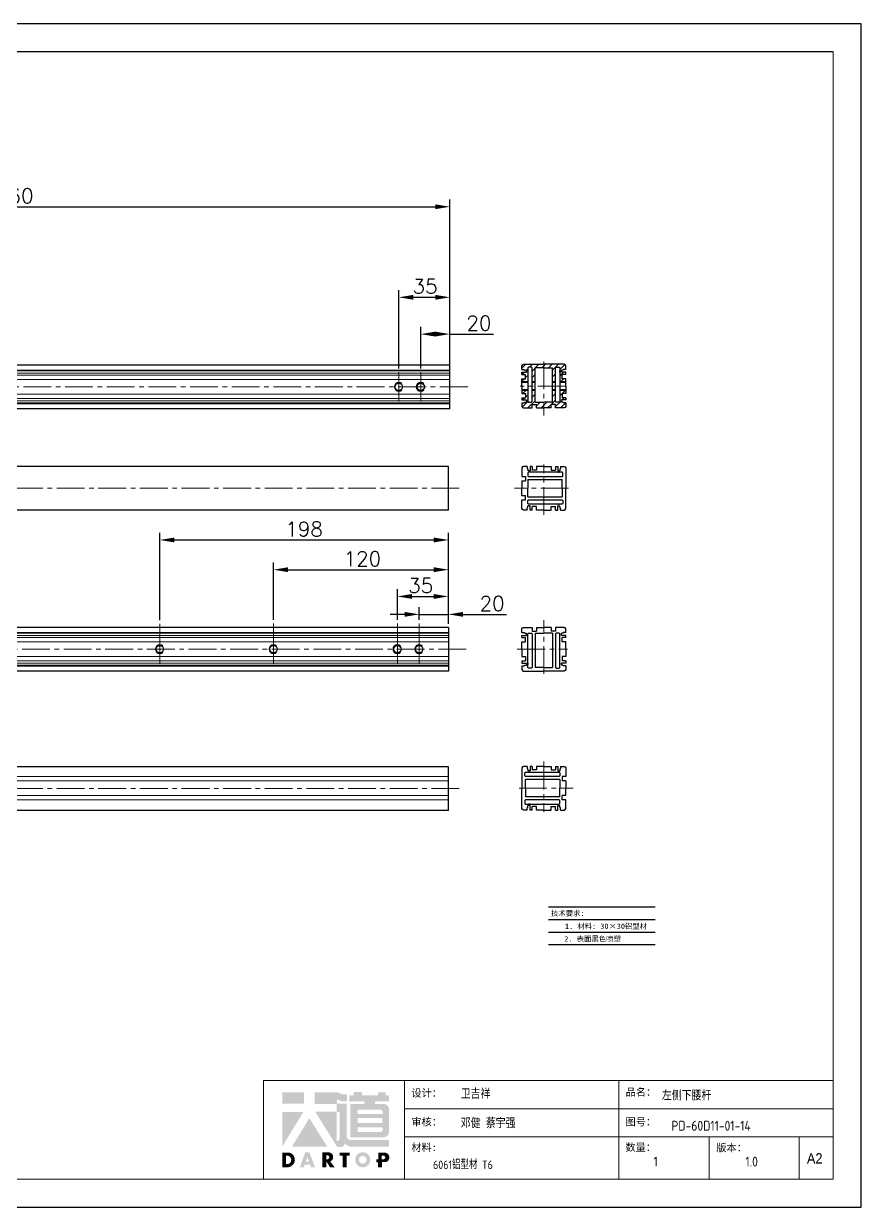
# Model space of a CAD drawing. Header units: millimetres. Extents: x -30327 to 34858, y 4015 to 75103.
# Drawn here: x 17165 to 17740, y 60062 to 60875 of the extents above; entities that cross this region are included whole.
import ezdxf
from ezdxf.enums import TextEntityAlignment as Align

# ---------------------------------------------------------------- set-up
doc = ezdxf.new("R2010")
doc.units = ezdxf.units.MM
doc.linetypes.add('CENTER2', pattern=[28.575, 19.05, -3.175, 3.175, -3.175])
doc.layers.add('A-TITLEBLOCK', color=7, linetype='Continuous', lineweight=18)
for name, color, linetype in [('print', 30, 'Continuous'), ('red', 1, 'CENTER2'), ('yellow', 2, 'Continuous')]:
    doc.layers.add(name, color=color, linetype=linetype)
doc.styles.add('GB', font='GBENOR.SHX', dxfattribs={"bigfont": 'gbcbig.shx'})
doc.styles.add('HZ', font='')
doc.styles.add('SLDTEXTSTYLE0', font='simfang.ttf', dxfattribs={"bigfont": 'bigfont'})
doc.styles.add('SLDTEXTSTYLE1', font='Gothic.ttf', dxfattribs={"width": 0.913})
doc.styles.get("Standard").update_dxf_attribs({"font": 'txt', "bigfont": 'gbcbig.shx'})
doc.styles.get('HZ').set_extended_font_data('SimSun')
doc.dimstyles.new('1-4', dxfattribs={"dimscale": 4, "dimtxt": 2.5, "dimasz": 2.5, "dimexe": 1.25, "dimexo": 0.625, "dimtad": 1, "dimdsep": 46, "dimtxsty": 'Standard', "dimcen": 2.5, "dimadec": 0, "dimazin": 0, "dimtfac": 1, "dimtmove": 0, "dimatfit": 3, "dimfxl": 0, "dimarcsym": 0})

# ---------------------------------------------------------------- blocks, each defined once
blk = doc.blocks.new('*D212')
at = {"layer": 'Defpoints', "color": 0, "transparency": 16777216}
for p in [(17457.73, 60749.17), (17457.73, 60625.48), (16797.73, 60610.48)]:
    blk.add_point(p, dxfattribs=at)
at = {"layer": 'yellow', "color": 0, "lineweight": -2, "transparency": 16777216}
for p, q in [((16797.73, 60612.98), (16797.73, 60754.17)), ((17457.73, 60627.98), (17457.73, 60754.17)), ((16807.73, 60749.17), (17447.73, 60749.17))]:
    blk.add_line(p, q, dxfattribs=at)
at = {"layer": 'yellow', "color": 0, "transparency": 16777216}
for points in [[(16807.73, 60750.84), (16807.73, 60747.5), (16797.73, 60749.17)], [(17447.73, 60750.84), (17447.73, 60747.5), (17457.73, 60749.17)]]:
    blk.add_solid(points, dxfattribs=at)
at = {"layer": 'yellow', "color": 0, "lineweight": 9, "transparency": 16777216, "insert": (17159.23, 60756.67), "char_height": 10, "attachment_point": 5}
blk.add_mtext('660', dxfattribs=at)
blk = doc.blocks.new('*D221')
at = {"layer": 'Defpoints', "color": 0, "transparency": 16777216}
for p in [(17457.73, 60661.72), (17457.73, 60640.48), (17437.73, 60635.48)]:
    blk.add_point(p, dxfattribs=at)
at = {"layer": 'yellow', "color": 0, "lineweight": -2, "transparency": 16777216}
for p, q in [((17437.73, 60637.98), (17437.73, 60666.72)), ((17457.73, 60642.98), (17457.73, 60666.72)), ((17457.73, 60661.72), (17487.73, 60661.72))]:
    blk.add_line(p, q, dxfattribs=at)
at = {"layer": 'yellow', "color": 0, "transparency": 16777216}
for points in [[(17447.73, 60663.39), (17447.73, 60660.05), (17437.73, 60661.72)], [(17447.73, 60663.39), (17447.73, 60660.05), (17457.73, 60661.72)]]:
    blk.add_solid(points, dxfattribs=at)
at = {"layer": 'yellow', "color": 0, "lineweight": 9, "transparency": 16777216, "insert": (17477.73, 60669.22), "char_height": 10, "attachment_point": 5}
blk.add_mtext('20', dxfattribs=at)
blk = doc.blocks.new('*D222')
at = {"layer": 'Defpoints', "color": 0, "transparency": 16777216}
for p in [(17456.73, 60469.24), (17436.73, 60462.97), (17456.73, 60460.31)]:
    blk.add_point(p, dxfattribs=at)
at = {"layer": 'yellow', "color": 0, "lineweight": -2, "transparency": 16777216}
for p, q in [((17426.73, 60469.24), (17416.73, 60469.24)), ((17436.73, 60465.47), (17436.73, 60474.24)), ((17436.73, 60469.24), (17456.73, 60469.24)), ((17456.73, 60462.81), (17456.73, 60474.24)), ((17466.73, 60469.24), (17496.73, 60469.24))]:
    blk.add_line(p, q, dxfattribs=at)
at = {"layer": 'yellow', "color": 0, "transparency": 16777216}
for points in [[(17426.73, 60470.91), (17426.73, 60467.58), (17436.73, 60469.24)], [(17466.73, 60470.91), (17466.73, 60467.58), (17456.73, 60469.24)]]:
    blk.add_solid(points, dxfattribs=at)
at = {"layer": 'yellow', "color": 0, "lineweight": 9, "transparency": 16777216, "insert": (17486.73, 60476.74), "char_height": 10, "attachment_point": 5}
blk.add_mtext('20', dxfattribs=at)
blk = doc.blocks.new('*D223')
at = {"layer": 'Defpoints', "color": 0, "transparency": 16777216}
for p in [(17456.73, 60499.92), (17336.73, 60462.97), (17456.73, 60460.31)]:
    blk.add_point(p, dxfattribs=at)
at = {"layer": 'yellow', "color": 0, "lineweight": -2, "transparency": 16777216}
for p, q in [((17336.73, 60465.47), (17336.73, 60504.92)), ((17456.73, 60462.81), (17456.73, 60504.92)), ((17346.73, 60499.92), (17446.73, 60499.92))]:
    blk.add_line(p, q, dxfattribs=at)
at = {"layer": 'yellow', "color": 0, "transparency": 16777216}
for points in [[(17346.73, 60501.59), (17346.73, 60498.25), (17336.73, 60499.92)], [(17446.73, 60501.59), (17446.73, 60498.25), (17456.73, 60499.92)]]:
    blk.add_solid(points, dxfattribs=at)
at = {"layer": 'yellow', "color": 0, "lineweight": 9, "transparency": 16777216, "insert": (17397.73, 60507.42), "char_height": 10, "attachment_point": 5}
blk.add_mtext('120', dxfattribs=at)
blk = doc.blocks.new('*D224')
at = {"layer": 'Defpoints', "color": 0, "transparency": 16777216}
for p in [(17456.73, 60520.33), (17258.73, 60462.8), (17456.73, 60460.31)]:
    blk.add_point(p, dxfattribs=at)
at = {"layer": 'yellow', "color": 0, "lineweight": -2, "transparency": 16777216}
for p, q in [((17258.73, 60465.3), (17258.73, 60525.33)), ((17456.73, 60462.81), (17456.73, 60525.33)), ((17268.73, 60520.33), (17446.73, 60520.33))]:
    blk.add_line(p, q, dxfattribs=at)
at = {"layer": 'yellow', "color": 0, "transparency": 16777216}
for points in [[(17268.73, 60522), (17268.73, 60518.66), (17258.73, 60520.33)], [(17446.73, 60522), (17446.73, 60518.66), (17456.73, 60520.33)]]:
    blk.add_solid(points, dxfattribs=at)
at = {"layer": 'yellow', "color": 0, "lineweight": 9, "transparency": 16777216, "insert": (17357.73, 60527.83), "char_height": 10, "attachment_point": 5}
blk.add_mtext('198', dxfattribs=at)
blk = doc.blocks.new('*D469')
at = {"layer": 'Defpoints', "color": 0, "transparency": 16777216}
for p in [(17457.73, 60686.99), (17457.73, 60642.98), (17422.73, 60635.48)]:
    blk.add_point(p, dxfattribs=at)
at = {"layer": 'yellow', "color": 0, "lineweight": -2, "transparency": 16777216}
for p, q in [((17422.73, 60637.98), (17422.73, 60691.99)), ((17457.73, 60645.48), (17457.73, 60691.99)), ((17432.73, 60686.99), (17447.73, 60686.99))]:
    blk.add_line(p, q, dxfattribs=at)
at = {"layer": 'yellow', "color": 0, "transparency": 16777216}
for points in [[(17432.73, 60688.65), (17432.73, 60685.32), (17422.73, 60686.99)], [(17447.73, 60688.65), (17447.73, 60685.32), (17457.73, 60686.99)]]:
    blk.add_solid(points, dxfattribs=at)
at = {"layer": 'yellow', "color": 0, "lineweight": 9, "transparency": 16777216, "insert": (17440.73, 60694.49), "char_height": 10, "attachment_point": 5}
blk.add_mtext('35', dxfattribs=at)
blk = doc.blocks.new('*D470')
at = {"layer": 'Defpoints', "color": 0, "transparency": 16777216}
for p in [(17456.73, 60481.54), (17421.73, 60462.97), (17456.73, 60460.31)]:
    blk.add_point(p, dxfattribs=at)
at = {"layer": 'yellow', "color": 0, "lineweight": -2, "transparency": 16777216}
for p, q in [((17421.73, 60465.47), (17421.73, 60486.54)), ((17456.73, 60462.81), (17456.73, 60486.54)), ((17431.73, 60481.54), (17446.73, 60481.54))]:
    blk.add_line(p, q, dxfattribs=at)
at = {"layer": 'yellow', "color": 0, "transparency": 16777216}
for points in [[(17431.73, 60483.21), (17431.73, 60479.88), (17421.73, 60481.54)], [(17446.73, 60483.21), (17446.73, 60479.88), (17456.73, 60481.54)]]:
    blk.add_solid(points, dxfattribs=at)
at = {"layer": 'yellow', "color": 0, "lineweight": 9, "transparency": 16777216, "insert": (17437.73, 60489.04), "char_height": 10, "attachment_point": 5}
blk.add_mtext('35', dxfattribs=at)
blk = doc.blocks.new('Dartop Logo')
at = {"true_color": 0xc40018}
h = blk.add_hatch(color=12, dxfattribs=at)
h.set_gradient(color1=(196, 0, 24), color2=(196, 0, 24), tint=1)
h.paths.add_polyline_path([(30.39, -3.87), (33.08, -5.04), (35.99, -5.04), (35.99, -1.19), (33.59, -1.19), (30.46, 0.05), (17.94, 0.05), (17.94, -6.46), (30.12, -6.46), (30.12, -6.59), (30.12, -10.75), (18.31, -10.75), (30.46, -30.31), (32.87, -30.31, 0.279375), (34.63, -28.6), (34.63, -28.51), (34.84, -28.51, 0.143145), (38.15, -30.2), (59.27, -30.2), (59.27, -26.49), (38.06, -26.49, -0.414214), (35.75, -24.18), (35.75, -6.26), (30.39, -6.26)])
h.paths.add_polyline_path([(30.25, -10.84), (31.8, -10.84), (31.8, -26.02, -0.088936), (30.9, -26.94), (30.24, -26.94)], flags=16)
h = blk.add_hatch(color=12, dxfattribs=at)
h.set_gradient(color1=(196, 0, 24), color2=(196, 0, 24), tint=1)
h.paths.add_polyline_path([(59.24, -1.73), (57.36, -1.73), (57.36, 0.06), (53.06, 0.06), (53.06, -1.64), (44.29, -1.64), (44.29, 0.15), (39.7, 0.15), (39.7, -1.67), (37.16, -1.67), (37.16, -4.97), (45.54, -4.97), (45.54, -6.42), (37.73, -6.42), (37.73, -24.88), (56.26, -24.88, 0.414214), (59.15, -21.99), (59.15, -9.35, 0.414214), (56.26, -6.46), (51.36, -6.46), (51.36, -5.03), (59.24, -5.03)])
h.paths.add_polyline_path([(54.21, -9.59, -0.414214), (55.66, -11.04), (55.66, -12.1), (41.79, -12.1), (41.79, -9.59)], flags=16)
h.paths.add_polyline_path([(55.57, -14.33), (55.57, -17.01), (41.88, -17.01), (41.88, -14.33)], flags=16)
h.paths.add_polyline_path([(55.75, -19.43), (55.75, -20.57, -0.414214), (54.3, -22.02), (41.88, -22.02), (41.88, -19.43)], flags=16)
h = blk.add_hatch(color=12, dxfattribs=at)
h.set_gradient(color1=(196, 0, 24), color2=(196, 0, 24), tint=1)
h.paths.add_polyline_path([(12.18, 0), (0, 0), (0, -6.37), (12.18, -6.37)])
h = blk.add_hatch(color=12, dxfattribs=at)
h.set_gradient(color1=(196, 0, 24), color2=(196, 0, 24), tint=1)
h.paths.add_polyline_path([(11.79, -10.83), (0.03, -10.83), (0.03, -30.03)])
h = blk.add_hatch(color=12, dxfattribs=at)
h.set_gradient(color1=(196, 0, 24), color2=(196, 0, 24), tint=1)
h.paths.add_polyline_path([(15.05, -14.31), (5.44, -30.15), (25.01, -30.15)])
at = {"true_color": 0x646464}
h = blk.add_hatch(color=251, dxfattribs=at)
h.set_gradient(color1=(100, 100, 100), color2=(100, 100, 100), tint=1)
h.paths.add_polyline_path([(4.15, -33.43), (0.11, -33.43), (0.11, -41.5), (3.51, -41.5, 0.793016)])
h.paths.add_polyline_path([(3.57, -39.73), (2.16, -39.73), (2.16, -35.19), (3.42, -35.19, -0.671361)], flags=16)
h = blk.add_hatch(color=251, dxfattribs=at)
h.set_gradient(color1=(100, 100, 100), color2=(100, 100, 100), tint=1)
h.paths.add_polyline_path([(15.08, -33.36), (12.78, -33.36), (9.82, -41.51), (12, -41.51), (12.51, -40.06), (15.46, -40.06), (15.99, -41.52), (18.19, -41.52)])
h.paths.add_polyline_path([(14.9, -38.51), (13.07, -38.51), (13.97, -35.95)], flags=16)
h = blk.add_hatch(color=251, dxfattribs=at)
h.set_gradient(color1=(100, 100, 100), color2=(100, 100, 100), tint=1)
h.paths.add_polyline_path([(26.27, -33.36), (22.3, -33.36), (22.3, -41.51), (24.4, -41.51), (24.4, -38.28), (26.55, -41.54), (29.09, -41.54), (26.61, -38.3, 0.744055)])
h.paths.add_polyline_path([(24.38, -37.08), (24.38, -34.94), (25.32, -34.94, -0.796809), (25.3, -37.08)], flags=16)
h = blk.add_hatch(color=251, dxfattribs=at)
h.set_gradient(color1=(100, 100, 100), color2=(100, 100, 100), tint=1)
h.paths.add_polyline_path([(37.44, -33.4), (31.88, -33.4), (31.88, -35.16), (33.61, -35.16), (33.61, -41.52), (35.69, -41.52), (35.69, -35.16), (37.44, -35.16)])
h = blk.add_hatch(color=251, dxfattribs=at)
h.set_gradient(color1=(100, 100, 100), color2=(100, 100, 100), tint=1)
h.paths.add_polyline_path([(40.46, -37.41, 1), (48.83, -37.41, 1)])
h.paths.add_polyline_path([(46.8, -37.41, -1), (42.5, -37.41, -1)], flags=16)
h = blk.add_hatch(color=251, dxfattribs=at)
h.set_gradient(color1=(100, 100, 100), color2=(100, 100, 100), tint=1)
h.paths.add_polyline_path([(56.85, -33.38), (56.73, -33.38), (53.19, -33.38), (53.19, -37.19), (52.26, -37.19), (52.26, -38.73), (53.18, -38.73), (53.18, -41.5), (55.24, -41.5), (55.24, -38.72), (57.51, -38.72, 0.812304)])
h.paths.add_polyline_path([(55.21, -37.18), (55.21, -35.05), (56.39, -35.05, -0.778213), (56.27, -37.18)], flags=16)
blk = doc.blocks.new('DT-A2-TITLE')
for p, q in [((594, 420), (0, 420)), ((594, 0), (594, 420)), ((584, 410), (10, 410))]:
    blk.add_line(p, q)
at = {"layer": 'A-TITLEBLOCK', "color": 7}
for p, q in [((584, 410), (584, 10)), ((594, 0), (594, 297)), ((382, 10), (382, 45)), ((584, 45), (382, 45)), ((432, 45), (432, 10)), ((508, 45), (508, 10)), ((584, 35), (432, 35)), ((432, 25), (584.08, 25)), ((540, 10), (540, 25)), ((572, 10), (572, 25)), ((10, 10), (584, 10)), ((0, 0), (594, 0))]:
    blk.add_line(p, q, dxfattribs=at)
at = {"layer": 'A-TITLEBLOCK', "xscale": 0.6400000000000001, "yscale": 0.6400000000000001, "zscale": 0.6400000000000001}
blk.add_blockref('Dartop Logo', (388.65, 40.81), dxfattribs=at)
at = {"style": 'GB'}
for tag, p, height in [('#设计', (451.96, 38.52), 3.5), ('#品名', (523.32, 37.95), 3.5), ('#审核', (451.99, 28.1), 3.5), ('#图号', (526.67, 27.2), 3.5), ('#材料说明', (442.15, 13.59), 3), ('#数量', (520.33, 14.51), 3.5), ('#版本', (552.92, 14.47), 3.5)]:
    blk.add_attdef(tag, p, '', height=height, dxfattribs=at)
at = {"layer": 'A-TITLEBLOCK', "color": 7, "attachment_point": 1}
for s, insert, char_height, style in [('设计：', (434.47, 41.87), 2.646, 'SLDTEXTSTYLE0'), ('品名：', (510.43, 42.19), 2.646, 'SLDTEXTSTYLE0'), ('审核：', (434.47, 31.64), 2.646, 'SLDTEXTSTYLE0'), ('图号：', (510.4, 31.66), 2.646, 'SLDTEXTSTYLE0'), ('材料:', (434.47, 22.62), 2.646, 'SLDTEXTSTYLE0'), ('数量：', (510.35, 22.64), 2.646, 'SLDTEXTSTYLE0'), ('版本：', (542.59, 22.48), 2.646, 'SLDTEXTSTYLE0'), ('A2', (574.7, 19.21), 3.704, 'SLDTEXTSTYLE1')]:
    blk.add_mtext(s, dxfattribs=dict(at, insert=insert, char_height=char_height, style=style))

msp = doc.modelspace()

# ---------------------------------------------------------------- hatches: boundary and pattern name
at = {"layer": 'yellow', "lineweight": 9}
h = msp.add_hatch(dxfattribs=at)
h.set_pattern_fill('ANSI31', color=256, style=0)
h.set_pattern_definition([(45, (16176.3017, 59810.274), (-2.245064, 2.245064), [])])
h.paths.add_polyline_path([(17516.2462, 60638.4629), (17522.2462, 60638.4629), (17522.2462, 60640.9629), (17508.2462, 60640.9629, 0.41421356), (17507.2462, 60639.9629), (17507.2462, 60637.4629), (17508.7462, 60637.4629, 0.41421356), (17509.2462, 60636.9629), (17509.7462, 60636.9629), (17510.2462, 60636.9629), (17510.2462, 60635.4629), (17507.2462, 60635.4629), (17507.2462, 60633.9629), (17509.7462, 60633.9629), (17509.7462, 60630.9629), (17507.2462, 60630.9629), (17507.2462, 60628.9629), (17511.2462, 60628.9629), (17511.2462, 60638.4629, -0.41421356), (17511.7462, 60638.9629), (17513.7462, 60638.9629, -0.41421356), (17514.2462, 60638.4629), (17514.2462, 60628.9629), (17516.2462, 60628.9629)])
h.paths.add_polyline_path([(17516.2462, 60622.9629), (17514.2462, 60622.9629), (17514.2462, 60615.4629, -0.41421356), (17513.7462, 60614.9629), (17511.7462, 60614.9629, -0.41421356), (17511.2462, 60615.4629), (17511.2462, 60616.4629), (17511.2462, 60622.9629), (17507.2462, 60622.9629), (17507.2462, 60620.9629), (17509.7462, 60620.9629), (17509.7462, 60617.9629), (17507.2462, 60617.9629), (17507.2462, 60616.4629), (17510.2462, 60616.4629), (17510.2462, 60614.9629), (17509.7462, 60614.9629), (17509.2462, 60614.9629, 0.41421356), (17508.7462, 60614.4629), (17507.2462, 60614.4629), (17507.2462, 60611.9629, 0.41421356), (17508.2462, 60610.9629), (17514.2462, 60610.9629), (17514.2462, 60613.4629), (17517.2462, 60613.4629), (17517.2462, 60610.9629), (17522.2462, 60610.9629), (17522.2462, 60614.9629), (17517.2462, 60614.9629), (17516.2462, 60614.9629)])
h.paths.add_polyline_path([(17535.2462, 60614.9629), (17534.7462, 60614.9629), (17534.2462, 60614.9629), (17534.2462, 60616.4629), (17537.2462, 60616.4629), (17537.2462, 60617.9629), (17534.7462, 60617.9629), (17534.7462, 60620.9629), (17537.2462, 60620.9629), (17537.2462, 60622.9629), (17533.2462, 60622.9629), (17533.2462, 60615.4629, -0.41421356), (17532.7462, 60614.9629), (17530.7462, 60614.9629, -0.41421356), (17530.2462, 60615.4629), (17530.2462, 60622.9629), (17528.2462, 60622.9629), (17528.2462, 60614.9629), (17527.2462, 60614.9629), (17522.2462, 60614.9629), (17522.2462, 60610.9629), (17527.2462, 60610.9629), (17527.2462, 60613.4629), (17530.2462, 60613.4629), (17530.2462, 60610.9629), (17536.2462, 60610.9629, 0.41421356), (17537.2462, 60611.9629), (17537.2462, 60614.4629), (17535.7462, 60614.4629, 0.41421356)])
h.paths.add_polyline_path([(17537.2462, 60639.9629, 0.41421356), (17536.2462, 60640.9629), (17522.2462, 60640.9629), (17522.2462, 60638.4629), (17528.2462, 60638.4629), (17528.2462, 60628.9629), (17530.2462, 60628.9629), (17530.2462, 60638.4629, -0.41421356), (17530.7462, 60638.9629), (17532.7462, 60638.9629, -0.41421356), (17533.2462, 60638.4629), (17533.2462, 60628.9629), (17537.2462, 60628.9629), (17537.2462, 60630.9629), (17534.7462, 60630.9629), (17534.7462, 60633.9629), (17537.2462, 60633.9629), (17537.2462, 60635.4629), (17534.2462, 60635.4629), (17534.2462, 60636.9629), (17534.7462, 60636.9629), (17535.2462, 60636.9629, 0.41421356), (17535.7462, 60637.4629), (17537.2462, 60637.4629)])
h.paths.add_polyline_path([(17537.2462, 60628.9629), (17533.2462, 60628.9629), (17533.2462, 60628.4629), (17537.2462, 60628.4629)])
h.paths.add_polyline_path([(17530.2462, 60628.9629), (17528.2462, 60628.9629), (17528.2462, 60628.4629), (17530.2462, 60628.4629)])
h.paths.add_polyline_path([(17530.2462, 60623.4629), (17528.2462, 60623.4629), (17528.2462, 60622.9629), (17530.2462, 60622.9629)])
h.paths.add_polyline_path([(17537.2462, 60623.4629), (17533.2462, 60623.4629), (17533.2462, 60622.9629), (17537.2462, 60622.9629)])
h.paths.add_polyline_path([(17516.2462, 60623.4629), (17514.2462, 60623.4629), (17514.2462, 60622.9629), (17516.2462, 60622.9629)])
h.paths.add_polyline_path([(17516.2462, 60628.9629), (17514.2462, 60628.9629), (17514.2462, 60628.4629), (17516.2462, 60628.4629)])
h.paths.add_polyline_path([(17511.2462, 60628.9629), (17507.2462, 60628.9629), (17507.2462, 60628.4629), (17511.2462, 60628.4629)])
h.paths.add_polyline_path([(17511.2462, 60623.4629), (17507.2462, 60623.4629), (17507.2462, 60622.9629), (17511.2462, 60622.9629)])

# ---------------------------------------------------------------- linework, layer by layer
for p, q in [((17457.7347, 60640.4796), (16797.7347, 60640.4796)), ((17457.7347, 60610.4796), (17457.7347, 60640.4796)), ((17507.2462, 60637.4629), (17508.7462, 60637.4629)), ((17507.2462, 60633.9629), (17507.2462, 60635.4629)), ((17507.2462, 60635.4629), (17510.2462, 60635.4629)), ((17507.2462, 60633.9629), (17509.7462, 60633.9629)), ((17507.2462, 60625.9629), (17507.2462, 60630.9629)), ((17507.2462, 60630.9629), (17509.7462, 60630.9629)), ((17509.7462, 60636.9629), (17510.2462, 60636.9629)), ((17509.7462, 60630.9629), (17509.7462, 60633.9629)), ((17510.2462, 60635.4629), (17510.2462, 60636.9629)), ((17511.2462, 60635.4629), (17511.2462, 60636.4629)), ((17522.2462, 60638.4629), (17516.2462, 60638.4629)), ((17522.2462, 60638.4629), (17528.2462, 60638.4629)), ((17533.2462, 60635.4629), (17533.2462, 60636.4629)), ((17534.7462, 60636.9629), (17534.2462, 60636.9629)), ((17534.2462, 60635.4629), (17534.2462, 60636.9629)), ((17537.2462, 60635.4629), (17534.2462, 60635.4629)), ((17537.2462, 60633.9629), (17534.7462, 60633.9629)), ((17534.7462, 60630.9629), (17534.7462, 60633.9629)), ((17537.2462, 60630.9629), (17534.7462, 60630.9629)), ((17537.2462, 60637.4629), (17535.7462, 60637.4629)), ((17537.2462, 60633.9629), (17537.2462, 60635.4629)), ((17537.2462, 60625.9629), (17537.2462, 60630.9629)), ((17511.2462, 60628.9629), (17507.2462, 60628.9629)), ((17511.2462, 60628.4629), (17507.2462, 60628.4629)), ((17507.2462, 60625.9629), (17507.2462, 60620.9629)), ((17511.2462, 60623.4629), (17507.2462, 60623.4629)), ((17511.2462, 60622.9629), (17507.2462, 60622.9629)), ((17516.2462, 60628.9629), (17514.2462, 60628.9629)), ((17516.2462, 60628.4629), (17514.2462, 60628.4629)), ((17516.2462, 60623.4629), (17514.2462, 60623.4629)), ((17516.2462, 60622.9629), (17514.2462, 60622.9629)), ((17530.2462, 60628.9629), (17528.2462, 60628.9629)), ((17530.2462, 60628.4629), (17528.2462, 60628.4629)), ((17530.2462, 60623.4629), (17528.2462, 60623.4629)), ((17530.2462, 60622.9629), (17528.2462, 60622.9629)), ((17537.2462, 60628.9629), (17533.2462, 60628.9629)), ((17537.2462, 60628.4629), (17533.2462, 60628.4629)), ((17537.2462, 60623.4629), (17533.2462, 60623.4629)), ((17537.2462, 60622.9629), (17533.2462, 60622.9629)), ((17537.2462, 60625.9629), (17537.2462, 60620.9629)), ((17507.2462, 60620.9629), (17509.7462, 60620.9629)), ((17507.2462, 60617.9629), (17507.2462, 60616.4629)), ((17507.2462, 60617.9629), (17509.7462, 60617.9629)), ((17507.2462, 60616.4629), (17510.2462, 60616.4629)), ((17507.2462, 60614.4629), (17508.7462, 60614.4629)), ((17509.7462, 60620.9629), (17509.7462, 60617.9629)), ((17509.7462, 60614.9629), (17510.2462, 60614.9629)), ((17510.2462, 60616.4629), (17510.2462, 60614.9629)), ((17511.2462, 60616.4629), (17511.2462, 60615.4629)), ((17516.2462, 60614.9629), (17517.2462, 60614.9629)), ((17517.2462, 60614.9629), (17522.2462, 60614.9629)), ((17527.2462, 60614.9629), (17522.2462, 60614.9629)), ((17528.2462, 60614.9629), (17527.2462, 60614.9629)), ((17533.2462, 60616.4629), (17533.2462, 60615.4629)), ((17534.2462, 60616.4629), (17534.2462, 60614.9629)), ((17537.2462, 60616.4629), (17534.2462, 60616.4629)), ((17534.7462, 60614.9629), (17534.2462, 60614.9629)), ((17534.7462, 60620.9629), (17534.7462, 60617.9629)), ((17537.2462, 60620.9629), (17534.7462, 60620.9629)), ((17537.2462, 60617.9629), (17534.7462, 60617.9629)), ((17537.2462, 60614.4629), (17535.7462, 60614.4629)), ((17537.2462, 60617.9629), (17537.2462, 60616.4629)), ((17457.7347, 60610.4796), (16797.7347, 60610.4796)), ((17514.2462, 60613.4629), (17517.2462, 60613.4629)), ((17517.2462, 60610.9629), (17522.2462, 60610.9629)), ((17527.2462, 60610.9629), (17522.2462, 60610.9629)), ((17530.2462, 60613.4629), (17527.2462, 60613.4629)), ((17456.7336, 60570.8699), (16796.7336, 60570.8699)), ((17456.7336, 60540.8699), (17456.7336, 60570.8699)), ((17510.7462, 60570.8699), (17510.7462, 60569.3699)), ((17511.2462, 60568.3699), (17511.2462, 60567.8699)), ((17512.7462, 60567.8699), (17511.2462, 60567.8699)), ((17512.7462, 60566.8699), (17511.7462, 60566.8699)), ((17514.2462, 60570.8699), (17512.7462, 60570.8699)), ((17512.7462, 60570.8699), (17512.7462, 60567.8699)), ((17514.2462, 60570.8699), (17514.2462, 60568.3699)), ((17517.2462, 60568.3699), (17514.2462, 60568.3699)), ((17522.2462, 60570.8699), (17517.2462, 60570.8699)), ((17517.2462, 60570.8699), (17517.2462, 60568.3699)), ((17522.2462, 60570.8699), (17527.2462, 60570.8699)), ((17527.2462, 60570.8699), (17527.2462, 60568.3699)), ((17527.2462, 60568.3699), (17530.2462, 60568.3699)), ((17530.2462, 60570.8699), (17530.2462, 60568.3699)), ((17530.2462, 60570.8699), (17531.7462, 60570.8699)), ((17531.7462, 60570.8699), (17531.7462, 60567.8699)), ((17531.7462, 60567.8699), (17533.2462, 60567.8699)), ((17531.7462, 60566.8699), (17532.7462, 60566.8699)), ((17533.2462, 60568.3699), (17533.2462, 60567.8699)), ((17533.7462, 60570.8699), (17533.7462, 60569.3699)), ((17507.2462, 60560.8699), (17507.2462, 60555.8699)), ((17509.7462, 60563.8699), (17509.7462, 60560.8699)), ((17511.2462, 60561.8699), (17511.2462, 60560.8699)), ((17511.2462, 60560.8699), (17511.2462, 60555.8699)), ((17534.7462, 60555.8699), (17534.7462, 60561.8699)), ((17507.2462, 60550.8699), (17507.2462, 60555.8699)), ((17509.7462, 60547.8699), (17509.7462, 60550.8699)), ((17511.2462, 60550.8699), (17511.2462, 60555.8699)), ((17511.2462, 60549.8699), (17511.2462, 60550.8699)), ((17534.7462, 60555.8699), (17534.7462, 60549.8699)), ((17510.7462, 60540.8699), (17510.7462, 60542.3699)), ((17511.2462, 60543.3699), (17511.2462, 60543.8699)), ((17512.7462, 60543.8699), (17511.2462, 60543.8699)), ((17512.7462, 60544.8699), (17511.7462, 60544.8699)), ((17512.7462, 60540.8699), (17512.7462, 60543.8699)), ((17517.2462, 60543.3699), (17514.2462, 60543.3699)), ((17514.2462, 60540.8699), (17514.2462, 60543.3699)), ((17517.2462, 60540.8699), (17517.2462, 60543.3699)), ((17527.2462, 60543.3699), (17530.2462, 60543.3699)), ((17527.2462, 60540.8699), (17527.2462, 60543.3699)), ((17530.2462, 60540.8699), (17530.2462, 60543.3699)), ((17531.7462, 60544.8699), (17532.7462, 60544.8699)), ((17531.7462, 60540.8699), (17531.7462, 60543.8699)), ((17531.7462, 60543.8699), (17533.2462, 60543.8699)), ((17533.2462, 60543.3699), (17533.2462, 60543.8699)), ((17533.7462, 60540.8699), (17533.7462, 60542.3699)), ((17456.7336, 60540.8699), (16796.7336, 60540.8699)), ((17514.2462, 60540.8699), (17512.7462, 60540.8699)), ((17522.2462, 60540.8699), (17517.2462, 60540.8699)), ((17522.2462, 60540.8699), (17527.2462, 60540.8699)), ((17530.2462, 60540.8699), (17531.7462, 60540.8699)), ((17456.7336, 60460.3059), (16796.7336, 60460.3059)), ((17456.7336, 60460.3059), (17456.7336, 60430.3059)), ((17517.2462, 60460.3059), (17522.2462, 60460.3059)), ((17527.2462, 60460.3059), (17522.2462, 60460.3059)), ((17507.2462, 60456.8059), (17508.7462, 60456.8059)), ((17507.2462, 60454.8059), (17510.2462, 60454.8059)), ((17507.2462, 60453.3059), (17507.2462, 60454.8059)), ((17507.2462, 60453.3059), (17509.7462, 60453.3059)), ((17509.7462, 60456.3059), (17510.2462, 60456.3059)), ((17509.7462, 60450.3059), (17509.7462, 60453.3059)), ((17510.2462, 60454.8059), (17510.2462, 60456.3059)), ((17511.2462, 60454.8059), (17511.2462, 60455.8059)), ((17514.2462, 60457.8059), (17517.2462, 60457.8059)), ((17516.2462, 60456.3059), (17517.2462, 60456.3059)), ((17517.2462, 60456.3059), (17522.2462, 60456.3059)), ((17527.2462, 60456.3059), (17522.2462, 60456.3059)), ((17530.2462, 60457.8059), (17527.2462, 60457.8059)), ((17528.2462, 60456.3059), (17527.2462, 60456.3059)), ((17533.2462, 60454.8059), (17533.2462, 60455.8059)), ((17534.2462, 60454.8059), (17534.2462, 60456.3059)), ((17534.7462, 60456.3059), (17534.2462, 60456.3059)), ((17537.2462, 60454.8059), (17534.2462, 60454.8059)), ((17534.7462, 60450.3059), (17534.7462, 60453.3059)), ((17537.2462, 60453.3059), (17534.7462, 60453.3059)), ((17537.2462, 60456.8059), (17535.7462, 60456.8059)), ((17537.2462, 60453.3059), (17537.2462, 60454.8059)), ((17507.2462, 60445.3059), (17507.2462, 60450.3059)), ((17507.2462, 60450.3059), (17509.7462, 60450.3059)), ((17507.2462, 60445.3059), (17507.2462, 60440.3059)), ((17537.2462, 60450.3059), (17534.7462, 60450.3059)), ((17537.2462, 60445.3059), (17537.2462, 60450.3059)), ((17537.2462, 60445.3059), (17537.2462, 60440.3059)), ((17507.2462, 60440.3059), (17509.7462, 60440.3059)), ((17507.2462, 60437.3059), (17509.7462, 60437.3059)), ((17507.2462, 60437.3059), (17507.2462, 60435.8059)), ((17507.2462, 60435.8059), (17510.2462, 60435.8059)), ((17509.7462, 60440.3059), (17509.7462, 60437.3059)), ((17510.2462, 60435.8059), (17510.2462, 60434.3059)), ((17511.2462, 60435.8059), (17511.2462, 60434.8059)), ((17533.2462, 60435.8059), (17533.2462, 60434.8059)), ((17534.2462, 60435.8059), (17534.2462, 60434.3059)), ((17537.2462, 60435.8059), (17534.2462, 60435.8059)), ((17537.2462, 60440.3059), (17534.7462, 60440.3059)), ((17534.7462, 60440.3059), (17534.7462, 60437.3059)), ((17537.2462, 60437.3059), (17534.7462, 60437.3059)), ((17537.2462, 60437.3059), (17537.2462, 60435.8059)), ((17456.7336, 60430.3059), (16796.7336, 60430.3059)), ((17507.2462, 60433.8059), (17508.7462, 60433.8059)), ((17509.7462, 60434.3059), (17510.2462, 60434.3059)), ((17522.2462, 60432.8059), (17516.2462, 60432.8059)), ((17522.2462, 60432.8059), (17528.2462, 60432.8059)), ((17534.7462, 60434.3059), (17534.2462, 60434.3059)), ((17537.2462, 60433.8059), (17535.7462, 60433.8059)), ((17456.7336, 60364.6173), (16796.7336, 60364.6173)), ((17456.7336, 60334.6173), (17456.7336, 60364.6173)), ((17510.7462, 60364.8749), (17510.7462, 60363.3749)), ((17511.2462, 60362.3749), (17511.2462, 60361.8749)), ((17514.2462, 60364.8749), (17512.7462, 60364.8749)), ((17512.7462, 60364.8749), (17512.7462, 60361.8749)), ((17514.2462, 60364.8749), (17514.2462, 60362.3749)), ((17517.2462, 60362.3749), (17514.2462, 60362.3749)), ((17522.2462, 60364.8749), (17517.2462, 60364.8749)), ((17517.2462, 60364.8749), (17517.2462, 60362.3749)), ((17522.2462, 60364.8749), (17527.2462, 60364.8749)), ((17527.2462, 60364.8749), (17527.2462, 60362.3749)), ((17527.2462, 60362.3749), (17530.2462, 60362.3749)), ((17530.2462, 60364.8749), (17531.7462, 60364.8749)), ((17530.2462, 60364.8749), (17530.2462, 60362.3749)), ((17531.7462, 60364.8749), (17531.7462, 60361.8749)), ((17533.2462, 60362.3749), (17533.2462, 60361.8749)), ((17533.7462, 60364.8749), (17533.7462, 60363.3749)), ((17509.7462, 60349.8749), (17509.7462, 60355.8749)), ((17512.7462, 60361.8749), (17511.2462, 60361.8749)), ((17512.7462, 60360.8749), (17511.7462, 60360.8749)), ((17531.7462, 60361.8749), (17533.2462, 60361.8749)), ((17531.7462, 60360.8749), (17532.7462, 60360.8749)), ((17533.2462, 60355.8749), (17533.2462, 60354.8749)), ((17533.2462, 60354.8749), (17533.2462, 60349.8749)), ((17534.7462, 60357.8749), (17534.7462, 60354.8749)), ((17537.2462, 60354.8749), (17537.2462, 60349.8749)), ((17509.7462, 60349.8749), (17509.7462, 60343.8749)), ((17533.2462, 60344.8749), (17533.2462, 60349.8749)), ((17537.2462, 60344.8749), (17537.2462, 60349.8749)), ((17512.7462, 60338.8749), (17511.7462, 60338.8749)), ((17531.7462, 60338.8749), (17532.7462, 60338.8749)), ((17533.2462, 60343.8749), (17533.2462, 60344.8749)), ((17534.7462, 60341.8749), (17534.7462, 60344.8749)), ((17456.7336, 60334.6173), (16796.7336, 60334.6173)), ((17510.7462, 60334.8749), (17510.7462, 60336.3749)), ((17511.2462, 60337.3749), (17511.2462, 60337.8749)), ((17512.7462, 60337.8749), (17511.2462, 60337.8749)), ((17512.7462, 60334.8749), (17512.7462, 60337.8749)), ((17514.2462, 60334.8749), (17512.7462, 60334.8749)), ((17517.2462, 60337.3749), (17514.2462, 60337.3749)), ((17514.2462, 60334.8749), (17514.2462, 60337.3749)), ((17517.2462, 60334.8749), (17517.2462, 60337.3749)), ((17522.2462, 60334.8749), (17517.2462, 60334.8749)), ((17522.2462, 60334.8749), (17527.2462, 60334.8749)), ((17527.2462, 60337.3749), (17530.2462, 60337.3749)), ((17527.2462, 60334.8749), (17527.2462, 60337.3749)), ((17530.2462, 60334.8749), (17530.2462, 60337.3749)), ((17530.2462, 60334.8749), (17531.7462, 60334.8749)), ((17531.7462, 60337.8749), (17533.2462, 60337.8749)), ((17531.7462, 60334.8749), (17531.7462, 60337.8749)), ((17533.2462, 60337.3749), (17533.2462, 60337.8749)), ((17533.7462, 60334.8749), (17533.7462, 60336.3749))]:
    msp.add_line(p, q)
at = {"lineweight": 9}
for p, q in [((17457.7347, 60636.9796), (16797.7347, 60636.9796)), ((17457.7347, 60636.4796), (16797.7347, 60636.4796)), ((17457.7347, 60634.9796), (16797.7347, 60634.9796)), ((17457.7347, 60633.4796), (16797.7347, 60633.4796)), ((17457.7347, 60630.4796), (16797.7347, 60630.4796)), ((17457.7347, 60620.4796), (16797.7347, 60620.4796)), ((17457.7347, 60617.4796), (16797.7347, 60617.4796)), ((17457.7347, 60615.9796), (16797.7347, 60615.9796)), ((17457.7347, 60614.4796), (16797.7347, 60614.4796)), ((17457.7347, 60613.8379), (16797.7347, 60613.8379)), ((17456.7336, 60456.8059), (16796.7336, 60456.8059)), ((17456.7336, 60456.3059), (16796.7336, 60456.3059)), ((17456.7336, 60454.8059), (16796.7336, 60454.8059)), ((17456.7336, 60453.3059), (16796.7336, 60453.3059)), ((17456.7336, 60450.3059), (16796.7336, 60450.3059)), ((17456.7336, 60440.3059), (16796.7336, 60440.3059)), ((17456.7336, 60437.3059), (16796.7336, 60437.3059)), ((17456.7336, 60435.8059), (16796.7336, 60435.8059)), ((17456.7336, 60434.3059), (16796.7336, 60434.3059)), ((17456.7336, 60433.6641), (16796.7336, 60433.6641)), ((17456.7336, 60357.8749), (16796.7336, 60357.8749)), ((17456.7336, 60354.8749), (16796.7336, 60354.8749)), ((17456.7336, 60344.8749), (16796.7336, 60344.8749)), ((17456.7336, 60341.8749), (16796.7336, 60341.8749))]:
    msp.add_line(p, q, dxfattribs=at)
for points in [[(17507.2462, 60637.4629), (17507.2462, 60639.9629, -0.41421356), (17508.2462, 60640.9629), (17522.2462, 60640.9629)], [(17537.2462, 60637.4629), (17537.2462, 60639.9629, 0.41421356), (17536.2462, 60640.9629), (17522.2462, 60640.9629)], [(17508.7462, 60637.4629), (17508.7462, 60637.4629, 0.41421356), (17509.2462, 60636.9629), (17509.7462, 60636.9629)], [(17535.7462, 60637.4629), (17535.7462, 60637.4629, -0.41421356), (17535.2462, 60636.9629), (17534.7462, 60636.9629)], [(17507.2462, 60614.4629), (17507.2462, 60611.9629, 0.41421356), (17508.2462, 60610.9629), (17514.2462, 60610.9629)], [(17508.7462, 60614.4629), (17508.7462, 60614.4629, -0.41421356), (17509.2462, 60614.9629), (17509.7462, 60614.9629)], [(17537.2462, 60614.4629), (17537.2462, 60611.9629, -0.41421356), (17536.2462, 60610.9629), (17530.2462, 60610.9629)], [(17535.7462, 60614.4629), (17535.7462, 60614.4629, 0.41421356), (17535.2462, 60614.9629), (17534.7462, 60614.9629)], [(17510.7462, 60570.8699), (17508.2462, 60570.8699, 0.41421356), (17507.2462, 60569.8699), (17507.2462, 60563.8699)], [(17510.7462, 60569.3699), (17510.7462, 60569.3699, -0.41421356), (17511.2462, 60568.8699), (17511.2462, 60568.3699)], [(17533.7462, 60569.3699), (17533.7462, 60569.3699, 0.41421356), (17533.2462, 60568.8699), (17533.2462, 60568.3699)], [(17533.7462, 60570.8699), (17536.2462, 60570.8699, -0.41421356), (17537.2462, 60569.8699), (17537.2462, 60555.8699)], [(17533.7462, 60540.8699), (17536.2462, 60540.8699, 0.41421356), (17537.2462, 60541.8699), (17537.2462, 60555.8699)], [(17510.7462, 60540.8699), (17508.2462, 60540.8699, -0.41421356), (17507.2462, 60541.8699), (17507.2462, 60547.8699)], [(17510.7462, 60542.3699), (17510.7462, 60542.3699, 0.41421356), (17511.2462, 60542.8699), (17511.2462, 60543.3699)], [(17533.7462, 60542.3699), (17533.7462, 60542.3699, -0.41421356), (17533.2462, 60542.8699), (17533.2462, 60543.3699)], [(17507.2462, 60456.8059), (17507.2462, 60459.3059, -0.41421356), (17508.2462, 60460.3059), (17514.2462, 60460.3059)], [(17537.2462, 60456.8059), (17537.2462, 60459.3059, 0.41421356), (17536.2462, 60460.3059), (17530.2462, 60460.3059)], [(17508.7462, 60456.8059), (17508.7462, 60456.8059, 0.41421356), (17509.2462, 60456.3059), (17509.7462, 60456.3059)], [(17535.7462, 60456.8059), (17535.7462, 60456.8059, -0.41421356), (17535.2462, 60456.3059), (17534.7462, 60456.3059)], [(17507.2462, 60433.8059), (17507.2462, 60431.3059, 0.41421356), (17508.2462, 60430.3059), (17522.2462, 60430.3059)], [(17508.7462, 60433.8059), (17508.7462, 60433.8059, -0.41421356), (17509.2462, 60434.3059), (17509.7462, 60434.3059)], [(17537.2462, 60433.8059), (17537.2462, 60431.3059, -0.41421356), (17536.2462, 60430.3059), (17522.2462, 60430.3059)], [(17535.7462, 60433.8059), (17535.7462, 60433.8059, 0.41421356), (17535.2462, 60434.3059), (17534.7462, 60434.3059)], [(17510.7462, 60364.8749), (17508.2462, 60364.8749, 0.41421356), (17507.2462, 60363.8749), (17507.2462, 60349.8749)], [(17510.7462, 60363.3749), (17510.7462, 60363.3749, -0.41421356), (17511.2462, 60362.8749), (17511.2462, 60362.3749)], [(17533.7462, 60363.3749), (17533.7462, 60363.3749, 0.41421356), (17533.2462, 60362.8749), (17533.2462, 60362.3749)], [(17533.7462, 60364.8749), (17536.2462, 60364.8749, -0.41421356), (17537.2462, 60363.8749), (17537.2462, 60357.8749)], [(17510.7462, 60334.8749), (17508.2462, 60334.8749, -0.41421356), (17507.2462, 60335.8749), (17507.2462, 60349.8749)], [(17533.7462, 60334.8749), (17536.2462, 60334.8749, 0.41421356), (17537.2462, 60335.8749), (17537.2462, 60341.8749)], [(17510.7462, 60336.3749), (17510.7462, 60336.3749, 0.41421356), (17511.2462, 60336.8749), (17511.2462, 60337.3749)], [(17533.7462, 60336.3749), (17533.7462, 60336.3749, -0.41421356), (17533.2462, 60336.8749), (17533.2462, 60337.3749)]]:
    msp.add_lwpolyline(points, format="xyb")
for points in [[(17511.2462, 60638.4629), (17511.2462, 60615.4629, 0.41421356), (17511.7462, 60614.9629), (17513.7462, 60614.9629, 0.41421356), (17514.2462, 60615.4629), (17514.2462, 60638.4629, 0.41421356), (17513.7462, 60638.9629), (17511.7462, 60638.9629, 0.41421356)], [(17533.2462, 60638.4629), (17533.2462, 60615.4629, -0.41421356), (17532.7462, 60614.9629), (17530.7462, 60614.9629, -0.41421356), (17530.2462, 60615.4629), (17530.2462, 60638.4629, -0.41421356), (17530.7462, 60638.9629), (17532.7462, 60638.9629, -0.41421356)], [(17534.7462, 60566.8699), (17511.7462, 60566.8699, 0.41421356), (17511.2462, 60566.3699), (17511.2462, 60564.3699, 0.41421356), (17511.7462, 60563.8699), (17534.7462, 60563.8699, 0.41421356), (17535.2462, 60564.3699), (17535.2462, 60566.3699, 0.41421356)], [(17534.7462, 60544.8699), (17511.7462, 60544.8699, -0.41421356), (17511.2462, 60545.3699), (17511.2462, 60547.3699, -0.41421356), (17511.7462, 60547.8699), (17534.7462, 60547.8699, -0.41421356), (17535.2462, 60547.3699), (17535.2462, 60545.3699, -0.41421356)], [(17511.2462, 60432.8059), (17511.2462, 60455.8059, -0.41421356), (17511.7462, 60456.3059), (17513.7462, 60456.3059, -0.41421356), (17514.2462, 60455.8059), (17514.2462, 60432.8059, -0.41421356), (17513.7462, 60432.3059), (17511.7462, 60432.3059, -0.41421356)], [(17533.2462, 60432.8059), (17533.2462, 60455.8059, 0.41421356), (17532.7462, 60456.3059), (17530.7462, 60456.3059, 0.41421356), (17530.2462, 60455.8059), (17530.2462, 60432.8059, 0.41421356), (17530.7462, 60432.3059), (17532.7462, 60432.3059, 0.41421356)], [(17509.7462, 60360.8749), (17532.7462, 60360.8749, -0.41421356), (17533.2462, 60360.3749), (17533.2462, 60358.3749, -0.41421356), (17532.7462, 60357.8749), (17509.7462, 60357.8749, -0.41421356), (17509.2462, 60358.3749), (17509.2462, 60360.3749, -0.41421356)], [(17509.7462, 60338.8749), (17532.7462, 60338.8749, 0.41421356), (17533.2462, 60339.3749), (17533.2462, 60341.3749, 0.41421356), (17532.7462, 60341.8749), (17509.7462, 60341.8749, 0.41421356), (17509.2462, 60341.3749), (17509.2462, 60339.3749, 0.41421356)]]:
    msp.add_lwpolyline(points, format="xyb", close=True)
for points in [[(17516.2462, 60614.9629), (17516.2462, 60638.4629)], [(17528.2462, 60614.9629), (17528.2462, 60638.4629)], [(17514.2462, 60610.9629), (17514.2462, 60613.4629)], [(17517.2462, 60610.9629), (17517.2462, 60613.4629)], [(17527.2462, 60610.9629), (17527.2462, 60613.4629)], [(17530.2462, 60610.9629), (17530.2462, 60613.4629)], [(17507.2462, 60563.8699), (17509.7462, 60563.8699)], [(17507.2462, 60560.8699), (17509.7462, 60560.8699)], [(17511.2462, 60561.8699), (17534.7462, 60561.8699)], [(17507.2462, 60550.8699), (17509.7462, 60550.8699)], [(17511.2462, 60549.8699), (17534.7462, 60549.8699)], [(17507.2462, 60547.8699), (17509.7462, 60547.8699)], [(17514.2462, 60460.3059), (17514.2462, 60457.8059)], [(17517.2462, 60460.3059), (17517.2462, 60457.8059)], [(17527.2462, 60460.3059), (17527.2462, 60457.8059)], [(17530.2462, 60460.3059), (17530.2462, 60457.8059)], [(17516.2462, 60456.3059), (17516.2462, 60432.8059)], [(17528.2462, 60456.3059), (17528.2462, 60432.8059)], [(17533.2462, 60355.8749), (17509.7462, 60355.8749)], [(17537.2462, 60357.8749), (17534.7462, 60357.8749)], [(17537.2462, 60354.8749), (17534.7462, 60354.8749)], [(17533.2462, 60343.8749), (17509.7462, 60343.8749)], [(17537.2462, 60344.8749), (17534.7462, 60344.8749)], [(17537.2462, 60341.8749), (17534.7462, 60341.8749)]]:
    msp.add_lwpolyline(points)
for centre in [(17422.7347, 60625.4796), (17437.7347, 60625.4796), (17258.7336, 60445.3059), (17336.7336, 60445.3059), (17421.7336, 60445.3059), (17436.7336, 60445.3059)]:
    msp.add_circle(centre, 2.5)
for centre in [(17422.7347, 60625.4796), (17437.7347, 60625.4796), (17258.7336, 60445.3059), (17336.7336, 60445.3059), (17421.7336, 60445.3059), (17436.7336, 60445.3059)]:
    msp.add_arc(centre, 3, 45, 315)
at = {"layer": 'Defpoints'}
for p, q in [((17525.3684, 60268.3119), (17598.6119, 60268.3119)), ((17525.3684, 60259.7124), (17598.6119, 60259.7124)), ((17525.3684, 60259.7124), (17598.6119, 60259.7124)), ((17525.3684, 60251.1129), (17598.6119, 60251.1129)), ((17525.3684, 60242.5134), (17598.6119, 60242.5134))]:
    msp.add_line(p, q, dxfattribs=at)
at = {"layer": 'print'}
msp.add_lwpolyline([(16590.4951, 60062.0396), (17740.099, 60062.0396), (17740.099, 60874.8908), (16590.4951, 60874.8908)], close=True, dxfattribs=at)
at = {"layer": 'red', "lineweight": 9}
for p, q in [((17522.2462, 60642.8601), (17522.2462, 60605.9118)), ((17422.7347, 60625.4796), (17422.7347, 60635.4796)), ((17437.7347, 60625.4796), (17437.7347, 60635.4796)), ((17469.9699, 60625.4796), (16795.1068, 60625.4796)), ((17422.7347, 60625.4796), (17422.7347, 60615.4796)), ((17437.7347, 60625.4796), (17437.7347, 60615.4796)), ((17537.2462, 60625.9629), (17505.9196, 60625.9629)), ((17522.2462, 60537.6531), (17522.2462, 60572.1965)), ((17464.1689, 60555.8699), (16793.6985, 60555.8699)), ((17539.1435, 60555.8699), (17502.1952, 60555.8699)), ((17258.7336, 60445.3059), (17258.7336, 60462.7953)), ((17336.7336, 60445.3059), (17336.7336, 60462.9727)), ((17421.7336, 60445.3059), (17421.7336, 60462.9727)), ((17436.7336, 60445.3059), (17436.7336, 60462.9727)), ((17522.2462, 60428.4086), (17522.2462, 60465.3569)), ((17468.9689, 60445.3059), (16793.4449, 60445.3059)), ((17258.7336, 60445.3059), (17258.7336, 60435.3059)), ((17336.7336, 60445.3059), (17336.7336, 60435.3059)), ((17421.7336, 60445.3059), (17421.7336, 60435.3059)), ((17436.7336, 60445.3059), (17436.7336, 60435.3059)), ((17504.0294, 60445.3059), (17538.5728, 60445.3059)), ((17522.2462, 60368.0917), (17522.2462, 60333.5483)), ((17464.1689, 60349.6173), (16791.6155, 60349.6173)), ((17505.349, 60349.8749), (17542.2972, 60349.8749))]:
    msp.add_line(p, q, dxfattribs=at)
at = {"layer": 'yellow', "lineweight": 9}
msp.add_line((17437.7347, 60642.2974), (17437.7347, 60648.374), dxfattribs=at)

# ---------------------------------------------------------------- block references
at = {"xscale": 1.93536, "yscale": 1.93536, "zscale": 1.93536}
msp.add_blockref('DT-A2-TITLE', (16590.4951, 60062.0396), dxfattribs=at).add_auto_attribs({'#设计': '卫吉祥', '#审核': '邓健 蔡宇强', '#材料说明': '6061铝型材 T6', '#品名': '左侧下腰杆', '#图号': 'PD-60D11-01-14', '#数量': '1', '#版本': '1.0'})

# ---------------------------------------------------------------- texts
at = {"style": 'HZ'}
for s, p in [('技术要求:', (17538.67, 60263.9719)), ('     1. 材料: 30×30铝型材  ', (17560.6991, 60255.0753)), ('    2. 表面黑色喷塑          ', (17564.1697, 60246.4758))]:
    msp.add_text(s, height=3.61179, dxfattribs=at).set_placement(p, align=Align.MIDDLE_CENTER)

# ---------------------------------------------------------------- dimensions: what is measured, and where the dimension line sits
at = {"layer": 'yellow', "lineweight": 9}
for base, p1, p2, picture, middle in [((17457.7347, 60749.17), (16797.7347, 60610.4796), (17457.7347, 60625.4796), '*D212', (17159.234, 60749.17)), ((17457.7347, 60686.9873), (17422.7347, 60635.4796), (17457.7347, 60642.9796), '*D469', (17440.7347, 60686.9873)), ((17456.7336, 60520.3308), (17258.7336, 60462.7953), (17456.7336, 60460.3059), '*D224', (17357.7336, 60520.3308)), ((17456.7336, 60499.9195), (17336.7336, 60462.9727), (17456.7336, 60460.3059), '*D223', (17397.7336, 60499.9195)), ((17456.7336, 60481.544), (17421.7336, 60462.9727), (17456.7336, 60460.3059), '*D470', (17437.7336, 60481.544)), ((17456.7336, 60469.2436), (17436.7336, 60462.9727), (17456.7336, 60460.3059), '*D222', (17486.7336, 60469.2436))]:
    dim = msp.add_linear_dim(base=base, p1=p1, p2=p2, dimstyle='1-4', dxfattribs=at)
    dim.commit()
    dim.dimension.update_dxf_attribs({"geometry": picture, "text_midpoint": middle, "dimtype": 160})
dim = msp.add_linear_dim(base=(17457.7347, 60661.7213), p1=(17437.7347, 60635.4796), p2=(17457.7347, 60640.4796), dimstyle='1-4', dxfattribs=at)
dim.commit()
dim.dimension.update_dxf_attribs({"geometry": '*D221', "text_midpoint": (17477.7347, 60669.2213)})

doc.saveas('drawing.dxf')
